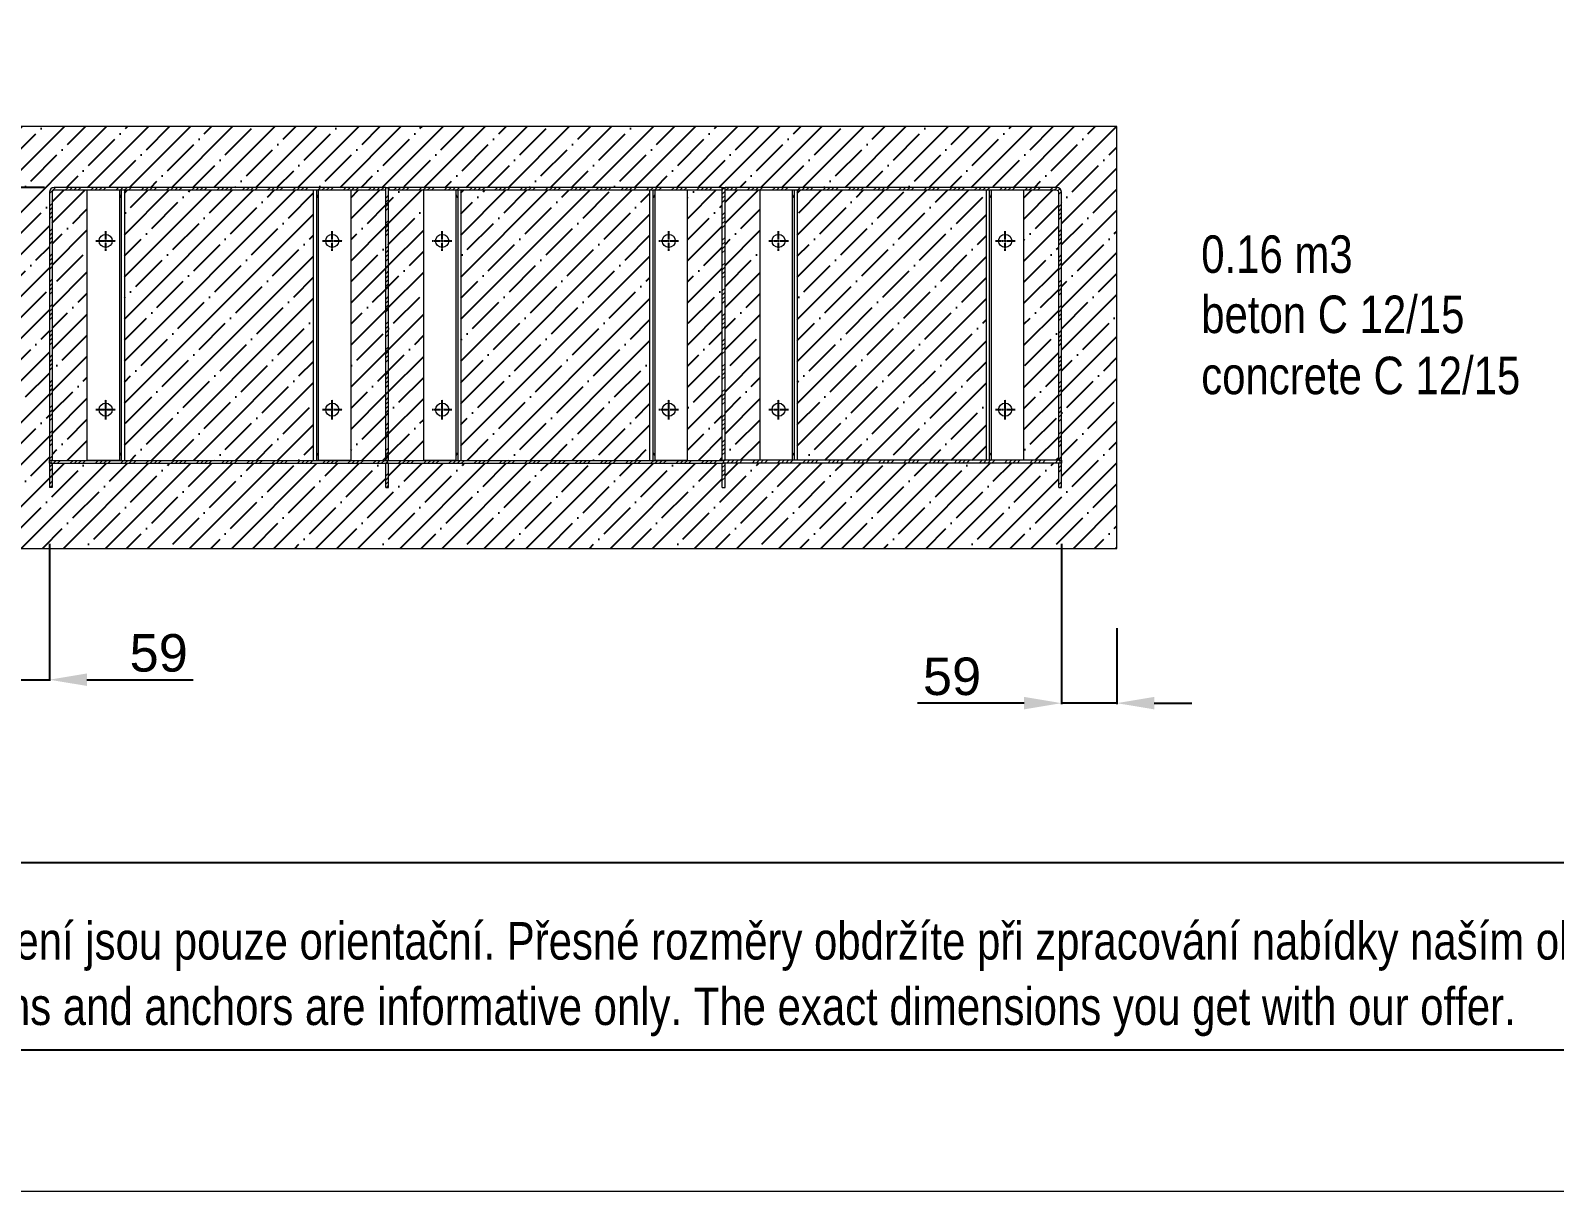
# Model space of a CAD drawing. Header units: millimetres. Extents: x -1511 to 5721, y -19897 to 4144.
# Drawn here: x 830 to 2457, y 0 to 1238 of the extents above; entities that cross this region are included whole.
import ezdxf

# ---------------------------------------------------------------- set-up
doc = ezdxf.new("R2010")
doc.units = ezdxf.units.MM
doc.linetypes.add('CENTER2', pattern=[1.125, 0.75, -0.125, 0.125, -0.125])
doc.linetypes.add('INCONTINUOUS', pattern=[200000.001, 200000, -0.001])
doc.layers.add('KOTY', color=3, linetype='INCONTINUOUS')
doc.layers.add('POSTAVY ATD', color=8, linetype='Continuous')
doc.layers.add('Nekreslit', color=6, linetype='Continuous', plot=False)
doc.styles.add('SEACAD_Arial', font='arial.ttf', dxfattribs={"width": 0.8})
doc.styles.get("Standard").update_dxf_attribs({"font": 'arial.ttf'})
doc.dimstyles.new('PROFI_CSN', dxfattribs={"dimscale": 0, "dimtxt": 3.5, "dimasz": 3, "dimexe": 1, "dimexo": 0, "dimgap": 1.5, "dimtad": 1, "dimlfac": -1, "dimdsep": 46, "dimtxsty": 'Standard', "dimcen": 0, "dimdle": 1, "dimclrd": 256, "dimclre": 256, "dimclrt": 256, "dimadec": 0, "dimazin": 0, "dimtfac": 0.6, "dimtmove": 0, "dimatfit": 1, "dimfxl": 1, "dimtolj": 1, "dimarcsym": 0})
pattern_1 = [(45, (3212.11, 1095.58), (-13.47038, 13.47038), []), (45, (3216.6, 1095.58), (-13.47038, 13.47038), []), (45, (3221.09, 1095.58), (-13.47038, 13.47038), []), (45, (3225.58, 1095.58), (-13.47038, 13.47038), [])]

# ---------------------------------------------------------------- blocks, each defined once
blk = doc.blocks.new('*D27')
at = {"layer": 'DEFPOINTS', "color": 0, "transparency": 16777216}
for p in [(759.7, 1136), (841.6, 1136), (905.6, 1071)]:
    blk.add_point(p, dxfattribs=at)
at = {"layer": 'KOTY', "color": 7, "lineweight": -2, "transparency": 16777216}
for p, q in [((759.7, 1176), (759.7, 1216)), ((781.6, 1136), (758.7, 1136)), ((759.7, 1071), (759.7, 1136)), ((845.6, 1071), (758.7, 1071)), ((759.7, 1031), (759.7, 991))]:
    blk.add_line(p, q, dxfattribs=at)
at = {"layer": 'KOTY', "color": 7, "transparency": 16777216}
for points in [[(753.1, 1176), (766.4, 1176), (759.7, 1136)], [(753.1, 1031), (766.4, 1031), (759.7, 1071)]]:
    blk.add_solid(points, dxfattribs=at)
at = {"layer": 'KOTY', "color": 7, "lineweight": 15, "transparency": 16777216, "insert": (731.3, 1103.5), "char_height": 40, "attachment_point": 5, "rotation": 90}
blk.add_mtext('\\A1;65', dxfattribs=at)
blk = doc.blocks.new('*D28')
at = {"layer": 'DEFPOINTS', "color": 0, "transparency": 16777216}
for p in [(850.6, 751), (791.6, 686), (850.6, 545.9)]:
    blk.add_point(p, dxfattribs=at)
at = {"layer": 'KOTY', "color": 7, "lineweight": -2, "transparency": 16777216}
for p, q in [((850.6, 691), (850.6, 544.9)), ((791.6, 626), (791.6, 544.9)), ((751.6, 545.9), (711.6, 545.9)), ((791.6, 545.9), (850.6, 545.9)), ((890.6, 545.9), (1004, 545.9))]:
    blk.add_line(p, q, dxfattribs=at)
at = {"layer": 'KOTY', "color": 7, "transparency": 16777216}
for points in [[(751.6, 552.6), (751.6, 539.3), (791.6, 545.9)], [(890.6, 552.6), (890.6, 539.3), (850.6, 545.9)]]:
    blk.add_solid(points, dxfattribs=at)
at = {"layer": 'KOTY', "color": 7, "lineweight": 15, "transparency": 16777216, "insert": (967.3, 574.3), "char_height": 40, "attachment_point": 5}
blk.add_mtext('\\A1;59', dxfattribs=at)
blk = doc.blocks.new('*D29')
at = {"layer": 'DEFPOINTS', "color": 0, "transparency": 16777216}
for p in [(850.6, 751), (709.8, 686), (791.6, 686)]:
    blk.add_point(p, dxfattribs=at)
at = {"layer": 'KOTY', "color": 7, "lineweight": -2, "transparency": 16777216}
for p, q in [((709.8, 791), (709.8, 831)), ((790.6, 751), (708.8, 751)), ((709.8, 751), (709.8, 686)), ((731.6, 686), (708.8, 686)), ((709.8, 646), (709.8, 532.2))]:
    blk.add_line(p, q, dxfattribs=at)
at = {"layer": 'KOTY', "color": 7, "transparency": 16777216}
for points in [[(703.1, 791), (716.4, 791), (709.8, 751)], [(703.1, 646), (716.4, 646), (709.8, 686)]]:
    blk.add_solid(points, dxfattribs=at)
at = {"layer": 'KOTY', "color": 7, "lineweight": 15, "transparency": 16777216, "insert": (681.4, 569.1), "char_height": 40, "attachment_point": 5, "rotation": 90}
blk.add_mtext('\\A1;65', dxfattribs=at)
blk = doc.blocks.new('*D32')
at = {"layer": 'DEFPOINTS', "color": 0, "transparency": 16777216}
for p in [(1930.6, 751), (1989.6, 661), (1989.6, 520.9)]:
    blk.add_point(p, dxfattribs=at)
at = {"layer": 'KOTY', "color": 7, "lineweight": -2, "transparency": 16777216}
for p, q in [((1930.6, 691), (1930.6, 519.9)), ((1989.6, 601), (1989.6, 519.9)), ((1890.6, 520.9), (1777.1, 520.9)), ((1989.6, 520.9), (1930.6, 520.9)), ((2029.6, 520.9), (2069.6, 520.9))]:
    blk.add_line(p, q, dxfattribs=at)
at = {"layer": 'KOTY', "color": 7, "transparency": 16777216}
for points in [[(1890.6, 527.6), (1890.6, 514.3), (1930.6, 520.9)], [(2029.6, 527.6), (2029.6, 514.3), (1989.6, 520.9)]]:
    blk.add_solid(points, dxfattribs=at)
at = {"layer": 'KOTY', "color": 7, "lineweight": 15, "transparency": 16777216, "insert": (1813.8, 549.3), "char_height": 40, "attachment_point": 5}
blk.add_mtext('\\A1;59', dxfattribs=at)
blk = doc.blocks.new('*U34')
at = {"color": 0, "linetype": 'CENTER2', "transparency": 16777216}
for p, q in [((-10.5, 0), (-1.4, 0)), ((0, 1.4), (0, 10.5)), ((1.4, 0), (10.5, 0)), ((0, -10.5), (0, -1.4))]:
    blk.add_line(p, q, dxfattribs=at)
at = {"color": 0, "linetype": 'Continuous', "transparency": 16777216}
for p, q in [((-0.7, 0), (0.7, 0)), ((0, -0.7), (0, 0.7))]:
    blk.add_line(p, q, dxfattribs=at)
blk = doc.blocks.new('*U35')
at = {"color": 0, "linetype": 'CENTER2', "transparency": 16777216}
for p, q in [((-10.5, 0), (-1.4, 0)), ((0, 1.4), (0, 10.5)), ((1.4, 0), (10.5, 0)), ((0, -10.5), (0, -1.4))]:
    blk.add_line(p, q, dxfattribs=at)
at = {"color": 0, "linetype": 'Continuous', "transparency": 16777216}
for p, q in [((-0.7, 0), (0.7, 0)), ((0, -0.7), (0, 0.7))]:
    blk.add_line(p, q, dxfattribs=at)
blk = doc.blocks.new('*U36')
at = {"color": 0, "linetype": 'CENTER2', "transparency": 16777216}
for p, q in [((-10.5, 0), (-1.4, 0)), ((0, 1.4), (0, 10.5)), ((1.4, 0), (10.5, 0)), ((0, -10.5), (0, -1.4))]:
    blk.add_line(p, q, dxfattribs=at)
at = {"color": 0, "linetype": 'Continuous', "transparency": 16777216}
for p, q in [((-0.7, 0), (0.7, 0)), ((0, -0.7), (0, 0.7))]:
    blk.add_line(p, q, dxfattribs=at)
blk = doc.blocks.new('*U37')
at = {"color": 0, "linetype": 'CENTER2', "transparency": 16777216}
for p, q in [((-10.5, 0), (-1.4, 0)), ((0, 1.4), (0, 10.5)), ((1.4, 0), (10.5, 0)), ((0, -10.5), (0, -1.4))]:
    blk.add_line(p, q, dxfattribs=at)
at = {"color": 0, "linetype": 'Continuous', "transparency": 16777216}
for p, q in [((-0.7, 0), (0.7, 0)), ((0, -0.7), (0, 0.7))]:
    blk.add_line(p, q, dxfattribs=at)
blk = doc.blocks.new('*U38')
at = {"color": 0, "linetype": 'CENTER2', "transparency": 16777216}
for p, q in [((-10.5, 0), (-1.4, 0)), ((0, 1.4), (0, 10.5)), ((1.4, 0), (10.5, 0)), ((0, -10.5), (0, -1.4))]:
    blk.add_line(p, q, dxfattribs=at)
at = {"color": 0, "linetype": 'Continuous', "transparency": 16777216}
for p, q in [((-0.7, 0), (0.7, 0)), ((0, -0.7), (0, 0.7))]:
    blk.add_line(p, q, dxfattribs=at)
blk = doc.blocks.new('*U39')
at = {"color": 0, "linetype": 'CENTER2', "transparency": 16777216}
for p, q in [((-10.5, 0), (-1.4, 0)), ((0, 1.4), (0, 10.5)), ((1.4, 0), (10.5, 0)), ((0, -10.5), (0, -1.4))]:
    blk.add_line(p, q, dxfattribs=at)
at = {"color": 0, "linetype": 'Continuous', "transparency": 16777216}
for p, q in [((-0.7, 0), (0.7, 0)), ((0, -0.7), (0, 0.7))]:
    blk.add_line(p, q, dxfattribs=at)
blk = doc.blocks.new('*U40')
at = {"color": 0, "linetype": 'CENTER2', "transparency": 16777216}
for p, q in [((0, 1.4), (0, 10.5)), ((-10.5, 0), (-1.4, 0)), ((0, -10.5), (0, -1.4)), ((1.4, 0), (10.5, 0))]:
    blk.add_line(p, q, dxfattribs=at)
at = {"color": 0, "linetype": 'Continuous', "transparency": 16777216}
for p, q in [((0, -0.7), (0, 0.7)), ((-0.7, 0), (0.7, 0))]:
    blk.add_line(p, q, dxfattribs=at)
blk = doc.blocks.new('*U41')
at = {"color": 0, "linetype": 'CENTER2', "transparency": 16777216}
for p, q in [((0, 1.4), (0, 10.5)), ((-10.5, 0), (-1.4, 0)), ((0, -10.5), (0, -1.4)), ((1.4, 0), (10.5, 0))]:
    blk.add_line(p, q, dxfattribs=at)
at = {"color": 0, "linetype": 'Continuous', "transparency": 16777216}
for p, q in [((0, -0.7), (0, 0.7)), ((-0.7, 0), (0.7, 0))]:
    blk.add_line(p, q, dxfattribs=at)
blk = doc.blocks.new('*U42')
at = {"color": 0, "linetype": 'CENTER2', "transparency": 16777216}
for p, q in [((0, 1.4), (0, 10.5)), ((-10.5, 0), (-1.4, 0)), ((0, -10.5), (0, -1.4)), ((1.4, 0), (10.5, 0))]:
    blk.add_line(p, q, dxfattribs=at)
at = {"color": 0, "linetype": 'Continuous', "transparency": 16777216}
for p, q in [((0, -0.7), (0, 0.7)), ((-0.7, 0), (0.7, 0))]:
    blk.add_line(p, q, dxfattribs=at)
blk = doc.blocks.new('*U43')
at = {"color": 0, "linetype": 'CENTER2', "transparency": 16777216}
for p, q in [((0, 1.4), (0, 10.5)), ((-10.5, 0), (-1.4, 0)), ((0, -10.5), (0, -1.4)), ((1.4, 0), (10.5, 0))]:
    blk.add_line(p, q, dxfattribs=at)
at = {"color": 0, "linetype": 'Continuous', "transparency": 16777216}
for p, q in [((0, -0.7), (0, 0.7)), ((-0.7, 0), (0.7, 0))]:
    blk.add_line(p, q, dxfattribs=at)
blk = doc.blocks.new('*U44')
at = {"color": 0, "linetype": 'CENTER2', "transparency": 16777216}
for p, q in [((-10.5, 0), (-1.4, 0)), ((0, 1.4), (0, 10.5)), ((1.4, 0), (10.5, 0)), ((0, -10.5), (0, -1.4))]:
    blk.add_line(p, q, dxfattribs=at)
at = {"color": 0, "linetype": 'Continuous', "transparency": 16777216}
for p, q in [((-0.7, 0), (0.7, 0)), ((0, -0.7), (0, 0.7))]:
    blk.add_line(p, q, dxfattribs=at)
blk = doc.blocks.new('*U45')
at = {"color": 0, "linetype": 'CENTER2', "transparency": 16777216}
for p, q in [((-10.5, 0), (-1.4, 0)), ((0, 1.4), (0, 10.5)), ((1.4, 0), (10.5, 0)), ((0, -10.5), (0, -1.4))]:
    blk.add_line(p, q, dxfattribs=at)
at = {"color": 0, "linetype": 'Continuous', "transparency": 16777216}
for p, q in [((-0.7, 0), (0.7, 0)), ((0, -0.7), (0, 0.7))]:
    blk.add_line(p, q, dxfattribs=at)

msp = doc.modelspace()

# ---------------------------------------------------------------- hatches: boundary and pattern name
at = {"transparency": 33554610}
h = msp.add_hatch(dxfattribs=at)
h.set_pattern_fill('ANSI35', color=9, scale=5)
h.paths.add_polyline_path([(791.6, 686), (1989.6, 686), (1989.6, 1136), (791.6, 1136)])
h.paths.add_polyline_path([(890.7, 1068), (855.6, 1068, 0.414261), (853.6, 1066), (853.6, 779.9), (890.7, 779.9)], flags=0)
h.paths.add_polyline_path([(850.6, 780.1), (852.2, 780.1), (852.2, 776.9), (853.6, 776.9), (1211, 776.9), (1211, 780.1), (1209.6, 780.1), (1209.6, 1068), (1209.5, 1068), (1209.5, 1071), (855.6, 1071, 0.413718), (850.6, 1066)], flags=16)
h.paths.add_polyline_path([(917.7, 1014, -1), (903.7, 1014, -1)], flags=0)
edge = h.paths.add_edge_path(flags=0)
edge.add_spline(control_points=[(925.7, 1063), (925.7, 1062.8), (925.8, 1062.5), (926.1, 1061.9), (926.7, 1061.4), (927.2, 1061.1), (927.6, 1061), (927.6, 1061)], knot_values=[0, 0, 0, 0, 0.171936, 0.342845, 0.617585, 0.989417, 1, 1, 1, 1], degree=3, periodic=0)
edge.add_spline(control_points=[(925.7, 1063), (925.8, 1062.6), (925.8, 1062), (926.2, 1061.3), (926.5, 1060.9), (926.8, 1060.7), (927.1, 1060.6), (927.3, 1060.6), (927.5, 1060.8), (927.6, 1061.1), (927.7, 1061.6), (927.7, 1062.3), (927.7, 1062.8), (927.7, 1063)], knot_values=[0, 0, 0, 0, 0.18445, 0.293735, 0.375395, 0.43731, 0.489202, 0.541227, 0.591161, 0.663472, 0.763328, 0.91797, 1, 1, 1, 1], degree=3, periodic=0)
edge.add_line((927.7, 1063), (927.7, 785.7))
edge.add_spline(control_points=[(927.7, 785.7), (927.7, 785.4), (927.7, 785.2), (927.7, 785)], knot_values=[0, 0, 0, 0, 0.113025, 0.113025, 0.113025, 0.113025], degree=3, periodic=0)
edge.add_line((927.7, 785), (927.7, 785.7))
edge.add_spline(control_points=[(927.7, 785.7), (927.7, 785.8), (927.7, 786.2), (927.7, 786.6), (927.6, 786.9), (927.6, 787)], knot_values=[0.113025, 0.113025, 0.113025, 0.113025, 0.184449, 0.293733, 0.349774, 0.349774, 0.349774, 0.349774], degree=3, periodic=0)
edge.add_spline(control_points=[(927.6, 787), (927.3, 786.8), (926.8, 786.6), (926.2, 786.1), (925.8, 785.6), (925.8, 785.2), (925.7, 785)], knot_values=[0.048575, 0.048575, 0.048575, 0.048575, 0.352118, 0.617898, 0.815493, 1, 1, 1, 1], degree=3, periodic=0)
edge.add_line((925.7, 785), (925.7, 1063))
h.paths.add_polyline_path([(917.7, 834, -1), (903.7, 834, -1)], flags=0)
edge = h.paths.add_edge_path(flags=0)
edge.add_spline(control_points=[(1135.5, 1062.3), (1135.5, 1062.5), (1135.5, 1062.7), (1135.5, 1063)], knot_values=[0, 0, 0, 0, 0.113074, 0.113074, 0.113074, 0.113074], degree=3, periodic=0)
edge.add_line((1135.5, 1063), (1135.5, 1062.3))
edge.add_spline(control_points=[(1135.5, 1062.3), (1135.5, 1062.1), (1135.5, 1061.8), (1135.6, 1061.3), (1135.7, 1060.9), (1135.9, 1060.7), (1136.1, 1060.6), (1136.3, 1060.6), (1136.6, 1060.8), (1136.9, 1061.1), (1137.3, 1061.6), (1137.5, 1062.3), (1137.5, 1062.8), (1137.5, 1063)], knot_values=[0.113074, 0.113074, 0.113074, 0.113074, 0.184449, 0.293732, 0.375391, 0.437312, 0.489197, 0.541227, 0.591164, 0.663476, 0.76333, 0.917969, 1, 1, 1, 1], degree=3, periodic=0)
edge.add_spline(control_points=[(1135.7, 1061), (1135.9, 1061.1), (1136.5, 1061.3), (1137.1, 1061.8), (1137.5, 1062.4), (1137.5, 1062.8), (1137.5, 1063)], knot_values=[0, 0, 0, 0, 0.315659, 0.59639, 0.805107, 1, 1, 1, 1], degree=3, periodic=0)
edge.add_line((1137.5, 1063), (1137.5, 785))
edge.add_spline(control_points=[(1137.5, 785), (1137.5, 785.1), (1137.5, 785.5), (1137.2, 786), (1136.6, 786.5), (1136, 786.9), (1135.7, 787), (1135.7, 787)], knot_values=[0, 0, 0, 0, 0.171934, 0.342844, 0.617588, 0.98942, 1, 1, 1, 1], degree=3, periodic=0)
edge.add_spline(control_points=[(1137.5, 785), (1137.5, 785.4), (1137.4, 786), (1137.1, 786.7), (1136.7, 787), (1136.4, 787.3), (1136.2, 787.3), (1135.9, 787.3), (1135.8, 787.2), (1135.6, 786.9), (1135.5, 786.3), (1135.5, 785.6), (1135.5, 785.1), (1135.5, 785)], knot_values=[0, 0, 0, 0, 0.184452, 0.293736, 0.375396, 0.437311, 0.489203, 0.541226, 0.591162, 0.663473, 0.76333, 0.91797, 1, 1, 1, 1], degree=3, periodic=0)
edge.add_line((1135.5, 785), (1135.5, 1062.3))
h.paths.add_polyline_path([(1159.5, 1014, -1), (1145.5, 1014, -1)], flags=0)
h.paths.add_polyline_path([(1159.5, 834, -1), (1145.5, 834, -1)], flags=0)
h.paths.add_polyline_path([(1212.6, 1071), (1212.7, 1071), (1568.5, 1071), (1568.6, 1071), (1571.6, 1071), (1571.7, 1071), (1925.6, 1071, -0.414709), (1930.6, 1066), (1930.6, 780.1), (1930.6, 776.9), (1930.6, 751), (1927.6, 751), (1927.6, 777), (1571.6, 777), (1571.6, 776.9), (1571.6, 751), (1568.6, 751), (1568.6, 776.9), (1212.6, 776.9), (1212.6, 751), (1209.6, 751), (1209.6, 776.9), (1211.2, 776.9), (1211.2, 779.9), (1212.6, 779.9), (1212.6, 780.1)], flags=16)
h.paths.add_polyline_path([(1568.6, 1071), (1568.5, 1071), (1568.5, 1068), (1568.6, 1068)], flags=0)
edge = h.paths.add_edge_path(flags=0)
edge.add_line((1531.5, 1068), (1531.5, 780))
edge.add_line((1531.5, 780), (1496.5, 780))
edge.add_line((1496.5, 780), (1496.5, 785))
edge.add_spline(control_points=[(1496.5, 785), (1496.5, 785.1), (1496.5, 785.5), (1496.2, 786), (1495.6, 786.5), (1495, 786.9), (1494.7, 787), (1494.7, 787)], knot_values=[0, 0, 0, 0, 0.171936, 0.342852, 0.617584, 0.98942, 1, 1, 1, 1], degree=3, periodic=0)
edge.add_spline(control_points=[(1496.5, 785), (1496.5, 785.4), (1496.4, 786), (1496.1, 786.7), (1495.7, 787), (1495.4, 787.3), (1495.2, 787.3), (1494.9, 787.3), (1494.8, 787.2), (1494.6, 786.9), (1494.5, 786.3), (1494.5, 785.6), (1494.5, 785.1), (1494.5, 785)], knot_values=[0, 0, 0, 0, 0.184452, 0.293736, 0.375396, 0.437308, 0.489203, 0.541226, 0.591162, 0.663473, 0.763329, 0.91797, 1, 1, 1, 1], degree=3, periodic=0)
edge.add_line((1494.5, 785), (1494.5, 1062.3))
edge.add_spline(control_points=[(1494.5, 1062.3), (1494.5, 1062.5), (1494.5, 1062.7), (1494.5, 1063)], knot_values=[0, 0, 0, 0, 0.113044, 0.113044, 0.113044, 0.113044], degree=3, periodic=0)
edge.add_line((1494.5, 1063), (1494.5, 1068))
edge.add_line((1494.5, 1068), (1286.7, 1068))
edge.add_line((1286.7, 1068), (1286.7, 785.7))
edge.add_spline(control_points=[(1286.7, 785.7), (1286.7, 785.4), (1286.7, 785.2), (1286.7, 785)], knot_values=[0, 0, 0, 0, 0.113017, 0.113017, 0.113017, 0.113017], degree=3, periodic=0)
edge.add_line((1286.7, 785), (1286.7, 785.7))
edge.add_spline(control_points=[(1286.7, 785.7), (1286.7, 785.8), (1286.7, 786.2), (1286.7, 786.6), (1286.6, 786.9), (1286.6, 787)], knot_values=[0.113017, 0.113017, 0.113017, 0.113017, 0.18445, 0.293733, 0.349774, 0.349774, 0.349774, 0.349774], degree=3, periodic=0)
edge.add_spline(control_points=[(1286.6, 787), (1286.3, 786.8), (1285.8, 786.6), (1285.2, 786.1), (1284.8, 785.6), (1284.8, 785.2), (1284.7, 785)], knot_values=[0.048577, 0.048577, 0.048577, 0.048577, 0.352122, 0.617901, 0.815493, 1, 1, 1, 1], degree=3, periodic=0)
edge.add_line((1284.7, 785), (1284.7, 780))
edge.add_line((1284.7, 780), (1249.7, 780))
edge.add_line((1249.7, 780), (1249.7, 1068))
edge.add_line((1249.7, 1068), (1531.5, 1068))
h.paths.add_polyline_path([(1276.7, 1014, -1), (1262.7, 1014, -1)], flags=0)
edge = h.paths.add_edge_path(flags=0)
edge.add_spline(control_points=[(1284.7, 1063), (1284.7, 1062.8), (1284.8, 1062.5), (1285.1, 1061.9), (1285.7, 1061.4), (1286.2, 1061.1), (1286.6, 1061), (1286.6, 1061)], knot_values=[0, 0, 0, 0, 0.171936, 0.342846, 0.617586, 0.989419, 1, 1, 1, 1], degree=3, periodic=0)
edge.add_spline(control_points=[(1286.7, 1063), (1286.7, 1062.8), (1286.7, 1062.3), (1286.7, 1061.6), (1286.6, 1061.1), (1286.5, 1060.8), (1286.3, 1060.6), (1286.1, 1060.6), (1285.8, 1060.7), (1285.5, 1060.9), (1285.2, 1061.3), (1284.8, 1062), (1284.8, 1062.6), (1284.7, 1063)], knot_values=[0, 0, 0, 0, 0.08203, 0.236672, 0.336528, 0.408837, 0.458772, 0.510799, 0.562691, 0.624606, 0.706266, 0.81555, 1, 1, 1, 1], degree=3, periodic=0)
edge.add_line((1284.7, 1060.8), (1284.7, 1063))
h.paths.add_polyline_path([(1276.7, 834, -1), (1262.7, 834, -1)], flags=0)
h.paths.add_polyline_path([(1518.5, 1014, -1), (1504.5, 1014, -1)], flags=0)
h.paths.add_polyline_path([(1518.5, 834, -1), (1504.5, 834, -1)], flags=0)
h.paths.add_polyline_path([(1571.6, 1068), (1571.7, 1068), (1925.6, 1068, -0.414214), (1927.6, 1066), (1927.6, 780.1), (1929, 780.1), (1929, 780), (1570.2, 780), (1570.2, 776.9), (1570, 776.9), (1570, 780.1), (1571.6, 780.1)], flags=0)
h.paths.add_polyline_path([(1635.7, 1014, -1), (1621.7, 1014, -1)], flags=0)
h.paths.add_polyline_path([(1635.7, 834, -1), (1621.7, 834, -1)], flags=0)
edge = h.paths.add_edge_path(flags=0)
edge.add_spline(control_points=[(1643.7, 1063), (1643.7, 1062.8), (1643.8, 1062.5), (1644.1, 1061.9), (1644.7, 1061.4), (1645.2, 1061.1), (1645.6, 1061), (1645.6, 1061)], knot_values=[0, 0, 0, 0, 0.171936, 0.342841, 0.617587, 0.989419, 1, 1, 1, 1], degree=3, periodic=0)
edge.add_spline(control_points=[(1643.7, 1063), (1643.8, 1062.6), (1643.8, 1062), (1644.2, 1061.3), (1644.5, 1060.9), (1644.8, 1060.7), (1645.1, 1060.6), (1645.3, 1060.6), (1645.5, 1060.8), (1645.6, 1061.1), (1645.7, 1061.6), (1645.7, 1062.3), (1645.7, 1062.8), (1645.7, 1063)], knot_values=[0, 0, 0, 0, 0.184451, 0.293735, 0.375396, 0.437308, 0.489203, 0.541227, 0.591162, 0.663471, 0.763328, 0.91797, 1, 1, 1, 1], degree=3, periodic=0)
edge.add_line((1645.7, 1063), (1645.7, 785.7))
edge.add_spline(control_points=[(1645.7, 785.7), (1645.7, 785.4), (1645.7, 785.2), (1645.7, 785)], knot_values=[0, 0, 0, 0, 0.113144, 0.113144, 0.113144, 0.113144], degree=3, periodic=0)
edge.add_line((1645.7, 785), (1645.7, 785.7))
edge.add_spline(control_points=[(1645.7, 785.7), (1645.7, 785.8), (1645.7, 786.2), (1645.7, 786.6), (1645.6, 786.9), (1645.6, 787)], knot_values=[0.113144, 0.113144, 0.113144, 0.113144, 0.18445, 0.293734, 0.349776, 0.349776, 0.349776, 0.349776], degree=3, periodic=0)
edge.add_spline(control_points=[(1645.6, 787), (1645.3, 786.8), (1644.8, 786.6), (1644.2, 786.1), (1643.8, 785.6), (1643.8, 785.2), (1643.7, 785)], knot_values=[0.048561, 0.048561, 0.048561, 0.048561, 0.352117, 0.617892, 0.815491, 1, 1, 1, 1], degree=3, periodic=0)
edge.add_line((1643.7, 785), (1643.7, 1063))
edge = h.paths.add_edge_path(flags=0)
edge.add_spline(control_points=[(1853.5, 1062.3), (1853.5, 1062.5), (1853.5, 1062.7), (1853.5, 1063)], knot_values=[0, 0, 0, 0, 0.113625, 0.113625, 0.113625, 0.113625], degree=3, periodic=0)
edge.add_line((1853.5, 1063), (1853.5, 1062.3))
edge.add_spline(control_points=[(1853.5, 1062.3), (1853.5, 1062.1), (1853.5, 1061.8), (1853.6, 1061.3), (1853.7, 1060.9), (1853.9, 1060.7), (1854.1, 1060.6), (1854.3, 1060.6), (1854.6, 1060.8), (1854.9, 1061.1), (1855.3, 1061.6), (1855.5, 1062.3), (1855.5, 1062.8), (1855.5, 1063)], knot_values=[0.113625, 0.113625, 0.113625, 0.113625, 0.184448, 0.293731, 0.375393, 0.437311, 0.489193, 0.541223, 0.59116, 0.663472, 0.763333, 0.91797, 1, 1, 1, 1], degree=3, periodic=0)
edge.add_spline(control_points=[(1853.7, 1061), (1853.9, 1061.1), (1854.5, 1061.3), (1855.1, 1061.8), (1855.5, 1062.4), (1855.5, 1062.8), (1855.5, 1063)], knot_values=[0, 0, 0, 0, 0.315671, 0.59639, 0.805115, 1, 1, 1, 1], degree=3, periodic=0)
edge.add_line((1855.5, 1063), (1855.5, 785))
edge.add_spline(control_points=[(1855.5, 785), (1855.5, 785.1), (1855.5, 785.5), (1855.2, 786), (1854.6, 786.5), (1854, 786.9), (1853.7, 787), (1853.7, 787)], knot_values=[0, 0, 0, 0, 0.171931, 0.342855, 0.61757, 0.989403, 1, 1, 1, 1], degree=3, periodic=0)
edge.add_spline(control_points=[(1855.5, 785), (1855.5, 785.4), (1855.4, 786), (1855.1, 786.7), (1854.7, 787), (1854.4, 787.3), (1854.2, 787.3), (1853.9, 787.3), (1853.8, 787.2), (1853.6, 786.9), (1853.5, 786.3), (1853.5, 785.6), (1853.5, 785.1), (1853.5, 785)], knot_values=[0, 0, 0, 0, 0.184453, 0.293733, 0.375399, 0.437304, 0.489207, 0.541224, 0.59116, 0.66347, 0.763329, 0.91797, 1, 1, 1, 1], degree=3, periodic=0)
edge.add_line((1853.5, 785), (1853.5, 1062.3))
h.paths.add_polyline_path([(1877.5, 1014, -1), (1863.5, 1014, -1)], flags=0)
h.paths.add_polyline_path([(1877.5, 834, -1), (1863.5, 834, -1)], flags=0)
at = {"linetype": 'Continuous', "lineweight": 0}
h = msp.add_hatch(dxfattribs=at)
h.set_pattern_fill('DIN 201 OCEL A OCELOVÁ LITINA', style=0, pattern_type=2)
h.set_pattern_definition(pattern_1)
edge = h.paths.add_edge_path(flags=0)
edge.add_line((850.6, 1066), (850.6, 780.1))
edge.add_line((850.6, 780.1), (853.6, 780.1))
edge.add_line((853.6, 780.1), (853.6, 1066))
edge.add_arc((855.6, 1066), 2, 90, 180, ccw=False)
edge.add_line((855.6, 1068), (1209.5, 1068))
edge.add_line((1209.5, 1068), (1209.5, 1071))
edge.add_line((1209.5, 1071), (855.6, 1071))
edge.add_arc((855.6, 1066), 5, 90, 180)
at = {"transparency": 33554610}
h = msp.add_hatch(dxfattribs=at)
h.set_pattern_fill('ANSI35', color=9, scale=5)
h.paths.add_polyline_path([(930.7, 779.9), (1132.5, 779.9), (1132.5, 1068), (930.7, 1068)])
h.paths.add_polyline_path([(1289.7, 779.9), (1491.5, 779.9), (1491.5, 1068), (1289.7, 1068)])
h.paths.add_polyline_path([(1648.7, 780), (1850.5, 780), (1850.5, 1068), (1648.7, 1068)])
h.paths.add_polyline_path([(1608.7, 1068), (1571.6, 1068), (1571.6, 780), (1608.7, 780)])
h.paths.add_polyline_path([(1568.6, 1068), (1568.5, 1068), (1531.5, 1068), (1531.5, 779.9), (1568.6, 779.9)])
h.paths.add_polyline_path([(1890.5, 780), (1927.6, 780), (1927.6, 780.1), (1927.6, 1066, 0.414214), (1925.6, 1068), (1890.5, 1068)])
h.paths.add_polyline_path([(1212.6, 779.9), (1249.7, 779.9), (1249.7, 1068), (1212.6, 1068)])
h.paths.add_polyline_path([(1209.6, 1068), (1172.5, 1068), (1172.5, 779.9), (1209.6, 779.9), (1209.6, 780.1)])
h.paths.add_polyline_path([(853.6, 779.9), (890.7, 779.9), (890.7, 1068), (855.6, 1068, 0.414261), (853.6, 1066)])
at = {"linetype": 'Continuous', "lineweight": 0}
h = msp.add_hatch(dxfattribs=at)
h.set_pattern_fill('DIN 201 OCEL A OCELOVÁ LITINA', style=0, pattern_type=2)
h.set_pattern_definition(pattern_1)
h.paths.add_polyline_path([(1209.6, 1071), (1209.6, 780.1), (1212.6, 780.1), (1212.6, 1071)], flags=0)
h = msp.add_hatch(dxfattribs=at)
h.set_pattern_fill('DIN 201 OCEL A OCELOVÁ LITINA', style=0, pattern_type=2)
h.set_pattern_definition(pattern_1)
h.paths.add_polyline_path([(1568.5, 1068), (1568.5, 1071), (1212.7, 1071), (1212.7, 1068)], flags=0)
h = msp.add_hatch(dxfattribs=at)
h.set_pattern_fill('DIN 201 OCEL A OCELOVÁ LITINA', style=0, pattern_type=2)
h.set_pattern_definition(pattern_1)
h.paths.add_polyline_path([(1568.6, 1071), (1568.6, 780.1), (1571.6, 780.1), (1571.6, 1071)], flags=0)
h = msp.add_hatch(dxfattribs=at)
h.set_pattern_fill('DIN 201 OCEL A OCELOVÁ LITINA', style=0, pattern_type=2)
h.set_pattern_definition(pattern_1)
edge = h.paths.add_edge_path(flags=0)
edge.add_line((1927.6, 780.1), (1930.6, 780.1))
edge.add_line((1930.6, 780.1), (1930.6, 1066))
edge.add_arc((1925.6, 1066), 5, 0, 90)
edge.add_line((1925.6, 1071), (1571.7, 1071))
edge.add_line((1571.7, 1071), (1571.7, 1068))
edge.add_line((1571.7, 1068), (1925.6, 1068))
edge.add_arc((1925.6, 1066), 2, 0, 90, ccw=False)
edge.add_line((1927.6, 1066), (1927.6, 780.1))
h = msp.add_hatch(dxfattribs=at)
h.set_pattern_fill('DIN 201 OCEL A OCELOVÁ LITINA', style=0, pattern_type=2)
h.set_pattern_definition(pattern_1)
h.paths.add_polyline_path([(853.6, 776.9), (850.6, 776.9), (850.6, 751), (853.6, 751)], flags=0)
h = msp.add_hatch(dxfattribs=at)
h.set_pattern_fill('DIN 201 OCEL A OCELOVÁ LITINA', style=0, pattern_type=2)
h.set_pattern_definition(pattern_1)
h.paths.add_polyline_path([(852.2, 779.9), (852.2, 776.9), (1211, 776.9), (1211, 779.9)], flags=0)
h = msp.add_hatch(dxfattribs=at)
h.set_pattern_fill('DIN 201 OCEL A OCELOVÁ LITINA', style=0, pattern_type=2)
h.set_pattern_definition(pattern_1)
h.paths.add_polyline_path([(1209.6, 776.9), (1209.6, 751), (1212.6, 751), (1212.6, 776.9)], flags=0)
h = msp.add_hatch(dxfattribs=at)
h.set_pattern_fill('DIN 201 OCEL A OCELOVÁ LITINA', style=0, pattern_type=2)
h.set_pattern_definition(pattern_1)
h.paths.add_polyline_path([(1211.2, 779.9), (1211.2, 776.9), (1570, 776.9), (1570, 779.9)], flags=0)
h = msp.add_hatch(dxfattribs=at)
h.set_pattern_fill('DIN 201 OCEL A OCELOVÁ LITINA', style=0, pattern_type=2)
h.set_pattern_definition(pattern_1)
h.paths.add_polyline_path([(1568.6, 776.9), (1568.6, 751), (1571.6, 751), (1571.6, 776.9)], flags=0)
h = msp.add_hatch(dxfattribs=at)
h.set_pattern_fill('DIN 201 OCEL A OCELOVÁ LITINA', style=0, pattern_type=2)
h.set_pattern_definition(pattern_1)
h.paths.add_polyline_path([(1929, 777), (1929, 780), (1570.2, 780), (1570.2, 777)], flags=0)
h = msp.add_hatch(dxfattribs=at)
h.set_pattern_fill('DIN 201 OCEL A OCELOVÁ LITINA', style=0, pattern_type=2)
h.set_pattern_definition(pattern_1)
h.paths.add_polyline_path([(1927.6, 751), (1930.6, 751), (1930.6, 776.9), (1927.6, 776.9)], flags=0)

# ---------------------------------------------------------------- linework, layer by layer
at = {"color": 7, "linetype": 'Continuous', "lineweight": 15}
for p, q in [((850.6, 1066), (850.6, 780.1)), ((853.6, 1066), (853.6, 780.1)), ((1209.5, 1071), (855.6, 1071)), ((1209.5, 1068), (855.6, 1068)), ((890.7, 1068), (890.7, 780)), ((925.7, 1063), (925.7, 1068)), ((925.7, 785), (925.7, 1063)), ((927.7, 779.9), (927.7, 1068)), ((930.7, 1068), (930.7, 779.9)), ((1132.5, 779.9), (1132.5, 1068)), ((1135.5, 1068), (1135.5, 779.9)), ((1137.5, 1068), (1137.5, 1063)), ((1137.5, 1063), (1137.5, 785)), ((1172.5, 780), (1172.5, 1068)), ((1209.5, 1068), (1209.5, 1071)), ((1209.6, 1071), (1209.5, 1071)), ((1209.5, 1068), (1209.6, 1068)), ((1209.6, 1071), (1212.6, 1071)), ((1209.6, 780.1), (1209.6, 1071)), ((1212.6, 780.1), (1212.6, 1071)), ((1212.7, 1071), (1212.6, 1071)), ((1212.6, 1068), (1212.7, 1068)), ((1212.7, 1071), (1212.7, 1068)), ((1568.5, 1071), (1212.7, 1071)), ((1568.5, 1068), (1212.7, 1068)), ((1249.7, 1068), (1249.7, 780)), ((1284.7, 1063), (1284.7, 1068)), ((1284.7, 785), (1284.7, 1063)), ((1286.7, 779.9), (1286.7, 1068)), ((1289.7, 1068), (1289.7, 779.9)), ((1491.5, 779.9), (1491.5, 1068)), ((1494.5, 1068), (1494.5, 779.9)), ((1496.5, 1068), (1496.5, 1063)), ((1496.5, 1063), (1496.5, 785)), ((1531.5, 780), (1531.5, 1068)), ((1568.5, 1071), (1568.5, 1068)), ((1568.5, 1071), (1568.6, 1071)), ((1568.5, 1068), (1568.6, 1068)), ((1568.6, 1071), (1571.6, 1071)), ((1568.6, 780.1), (1568.6, 1071)), ((1571.6, 780.1), (1571.6, 1071)), ((1571.6, 1071), (1571.7, 1071)), ((1571.6, 1068), (1571.7, 1068)), ((1571.7, 1068), (1571.7, 1071)), ((1925.6, 1071), (1571.7, 1071)), ((1925.6, 1068), (1571.7, 1068)), ((1608.7, 1068), (1608.7, 780)), ((1643.7, 1063), (1643.7, 1068)), ((1643.7, 785), (1643.7, 1063)), ((1645.7, 780), (1645.7, 1068)), ((1648.7, 1068), (1648.7, 780)), ((1850.5, 780), (1850.5, 1068)), ((1853.5, 1068), (1853.5, 780)), ((1855.5, 1068), (1855.5, 1063)), ((1855.5, 1063), (1855.5, 785)), ((1890.5, 780), (1890.5, 1068)), ((1927.6, 780.1), (1927.6, 1066)), ((1930.6, 780.1), (1930.6, 1066)), ((925.7, 780), (925.7, 785)), ((1137.5, 785), (1137.5, 780)), ((1284.7, 780), (1284.7, 785)), ((1496.5, 785), (1496.5, 780)), ((1643.7, 780), (1643.7, 785)), ((1855.5, 785), (1855.5, 780)), ((850.6, 780.1), (853.6, 780.1)), ((850.6, 776.9), (850.6, 780.1)), ((853.6, 776.9), (850.6, 776.9)), ((850.6, 776.9), (850.6, 751)), ((852.2, 779.9), (1211, 779.9)), ((852.2, 779.9), (852.2, 776.9)), ((852.2, 776.9), (1211, 776.9)), ((853.6, 779.9), (853.6, 780.1)), ((853.6, 776.9), (853.6, 751)), ((890.7, 780), (925.7, 780)), ((1137.5, 780), (1172.5, 780)), ((1209.6, 780.1), (1212.6, 780.1)), ((1209.6, 780.1), (1209.6, 779.9)), ((1212.6, 776.9), (1209.6, 776.9)), ((1209.6, 751), (1209.6, 776.9)), ((1211, 779.9), (1211, 776.9)), ((1211.2, 779.9), (1211.2, 776.9)), ((1211.2, 779.9), (1570, 779.9)), ((1211.2, 776.9), (1570, 776.9)), ((1212.6, 780.1), (1212.6, 779.9)), ((1212.6, 751), (1212.6, 776.9)), ((1249.7, 780), (1284.7, 780)), ((1496.5, 780), (1531.5, 780)), ((1568.6, 780.1), (1571.6, 780.1)), ((1568.6, 780.1), (1568.6, 779.9)), ((1571.6, 776.9), (1568.6, 776.9)), ((1568.6, 751), (1568.6, 776.9)), ((1570, 779.9), (1570, 776.9)), ((1570.2, 777), (1570.2, 780)), ((1929, 780), (1570.2, 780)), ((1929, 777), (1570.2, 777)), ((1571.6, 780.1), (1571.6, 780)), ((1571.6, 777), (1571.6, 776.9)), ((1571.6, 751), (1571.6, 776.9)), ((1927.6, 780.1), (1930.6, 780.1)), ((1927.6, 780.1), (1927.6, 780)), ((1927.6, 777), (1927.6, 776.9)), ((1930.6, 776.9), (1927.6, 776.9)), ((1927.6, 751), (1927.6, 776.9)), ((1929, 777), (1929, 780)), ((1930.6, 780.1), (1930.6, 776.9)), ((1930.6, 751), (1930.6, 776.9)), ((853.6, 751), (850.6, 751)), ((1209.6, 751), (1212.6, 751)), ((1568.6, 751), (1571.6, 751)), ((1927.6, 751), (1930.6, 751))]:
    msp.add_line(p, q, dxfattribs=at)
for centre in [(910.7, 1014), (1152.5, 1014), (1269.7, 1014), (1511.5, 1014), (1628.7, 1014), (1870.5, 1014), (910.7, 834), (1152.5, 834), (1269.7, 834), (1511.5, 834), (1628.7, 834), (1870.5, 834)]:
    msp.add_circle(centre, 7, dxfattribs=at)
for centre, radius, start, end in [((855.6, 1066), 5, 90, 180), ((855.6, 1066), 2, 90, 180), ((1925.6, 1066), 5, 0, 90), ((1925.6, 1066), 2, 0, 90)]:
    msp.add_arc(centre, radius, start, end, dxfattribs=at)
for points, knots in [([(925.7, 1063), (925.7, 1062.8), (925.8, 1062.5), (926.1, 1061.9), (926.7, 1061.4), (927.2, 1061.1), (927.6, 1061), (927.6, 1061)], [0, 0, 0, 0, 0.1719356, 0.3428449, 0.6175854, 0.9894172, 1, 1, 1, 1]), ([(925.7, 1063), (925.8, 1062.6), (925.8, 1062), (926.2, 1061.3), (926.5, 1060.9), (926.8, 1060.7), (927.1, 1060.6), (927.3, 1060.6), (927.5, 1060.8), (927.6, 1061.1), (927.7, 1061.6), (927.7, 1062.3), (927.7, 1062.8), (927.7, 1063)], [0, 0, 0, 0, 0.18445, 0.293735, 0.375395, 0.43731, 0.489202, 0.541227, 0.591161, 0.663472, 0.763328, 0.91797, 1, 1, 1, 1]), ([(1135.5, 1063), (1135.5, 1062.6), (1135.5, 1062), (1135.6, 1061.3), (1135.7, 1060.9), (1135.9, 1060.7), (1136.1, 1060.6), (1136.3, 1060.6), (1136.6, 1060.8), (1136.9, 1061.1), (1137.3, 1061.6), (1137.5, 1062.3), (1137.5, 1062.8), (1137.5, 1063)], [0, 0, 0, 0, 0.1844485, 0.2937322, 0.3753914, 0.437312, 0.489197, 0.5412266, 0.5911641, 0.6634762, 0.7633296, 0.9179692, 1, 1, 1, 1]), ([(1135.7, 1061), (1135.9, 1061.1), (1136.5, 1061.3), (1137.1, 1061.8), (1137.5, 1062.4), (1137.5, 1062.8), (1137.5, 1063)], [0, 0, 0, 0, 0.315659, 0.59639, 0.805107, 1, 1, 1, 1]), ([(1284.7, 1063), (1284.7, 1062.8), (1284.8, 1062.5), (1285.1, 1061.9), (1285.7, 1061.4), (1286.2, 1061.1), (1286.6, 1061), (1286.6, 1061)], [0, 0, 0, 0, 0.171936, 0.342846, 0.617586, 0.989419, 1, 1, 1, 1]), ([(1284.7, 1063), (1284.8, 1062.6), (1284.8, 1062), (1285.2, 1061.3), (1285.5, 1060.9), (1285.8, 1060.7), (1286.1, 1060.6), (1286.3, 1060.6), (1286.5, 1060.8), (1286.6, 1061.1), (1286.7, 1061.6), (1286.7, 1062.3), (1286.7, 1062.8), (1286.7, 1063)], [0, 0, 0, 0, 0.1844498, 0.2937338, 0.3753943, 0.4373093, 0.4892011, 0.5412276, 0.5911627, 0.6634719, 0.7633282, 0.9179697, 1, 1, 1, 1]), ([(1494.5, 1063), (1494.5, 1062.6), (1494.5, 1062), (1494.6, 1061.3), (1494.7, 1060.9), (1494.9, 1060.7), (1495.1, 1060.6), (1495.3, 1060.6), (1495.6, 1060.8), (1495.9, 1061.1), (1496.3, 1061.6), (1496.5, 1062.3), (1496.5, 1062.8), (1496.5, 1063)], [0, 0, 0, 0, 0.184448, 0.293732, 0.375392, 0.437314, 0.489197, 0.541226, 0.591163, 0.663475, 0.763331, 0.917969, 1, 1, 1, 1]), ([(1494.7, 1061), (1494.9, 1061.1), (1495.5, 1061.3), (1496.1, 1061.8), (1496.5, 1062.4), (1496.5, 1062.8), (1496.5, 1063)], [0, 0, 0, 0, 0.315673, 0.596394, 0.805109, 1, 1, 1, 1]), ([(1643.7, 1063), (1643.7, 1062.8), (1643.8, 1062.5), (1644.1, 1061.9), (1644.7, 1061.4), (1645.2, 1061.1), (1645.6, 1061), (1645.6, 1061)], [0, 0, 0, 0, 0.171936, 0.342841, 0.617587, 0.989419, 1, 1, 1, 1]), ([(1643.7, 1063), (1643.8, 1062.6), (1643.8, 1062), (1644.2, 1061.3), (1644.5, 1060.9), (1644.8, 1060.7), (1645.1, 1060.6), (1645.3, 1060.6), (1645.5, 1060.8), (1645.6, 1061.1), (1645.7, 1061.6), (1645.7, 1062.3), (1645.7, 1062.8), (1645.7, 1063)], [0, 0, 0, 0, 0.184451, 0.293735, 0.375396, 0.437308, 0.489203, 0.541227, 0.591162, 0.663471, 0.763328, 0.91797, 1, 1, 1, 1]), ([(1853.5, 1063), (1853.5, 1062.6), (1853.5, 1062), (1853.6, 1061.3), (1853.7, 1060.9), (1853.9, 1060.7), (1854.1, 1060.6), (1854.3, 1060.6), (1854.6, 1060.8), (1854.9, 1061.1), (1855.3, 1061.6), (1855.5, 1062.3), (1855.5, 1062.8), (1855.5, 1063)], [0, 0, 0, 0, 0.184448, 0.293731, 0.375393, 0.437311, 0.489193, 0.541223, 0.59116, 0.663472, 0.763333, 0.91797, 1, 1, 1, 1]), ([(1853.7, 1061), (1853.9, 1061.1), (1854.5, 1061.3), (1855.1, 1061.8), (1855.5, 1062.4), (1855.5, 1062.8), (1855.5, 1063)], [0, 0, 0, 0, 0.315671, 0.5963897, 0.8051149, 1, 1, 1, 1]), ([(927.7, 785), (927.7, 785.4), (927.7, 786), (927.7, 786.7), (927.6, 787), (927.4, 787.3), (927.2, 787.3), (927, 787.3), (926.7, 787.2), (926.3, 786.9), (926, 786.3), (925.8, 785.6), (925.7, 785.1), (925.7, 785)], [0, 0, 0, 0, 0.184449, 0.293733, 0.375392, 0.437313, 0.489198, 0.541228, 0.591163, 0.663476, 0.763332, 0.91797, 1, 1, 1, 1]), ([(927.7, 787), (927.4, 786.9), (926.8, 786.7), (926.2, 786.1), (925.8, 785.6), (925.8, 785.2), (925.7, 785)], [0, 0, 0, 0, 0.352118, 0.617898, 0.815493, 1, 1, 1, 1]), ([(1137.5, 785), (1137.5, 785.4), (1137.4, 786), (1137.1, 786.7), (1136.7, 787), (1136.4, 787.3), (1136.2, 787.3), (1135.9, 787.3), (1135.8, 787.2), (1135.6, 786.9), (1135.5, 786.3), (1135.5, 785.6), (1135.5, 785.1), (1135.5, 785)], [0, 0, 0, 0, 0.184452, 0.293736, 0.375396, 0.437311, 0.489203, 0.541226, 0.591162, 0.663473, 0.76333, 0.91797, 1, 1, 1, 1]), ([(1137.5, 785), (1137.5, 785.1), (1137.5, 785.5), (1137.2, 786), (1136.6, 786.5), (1136, 786.9), (1135.7, 787), (1135.7, 787)], [0, 0, 0, 0, 0.171934, 0.342844, 0.617588, 0.98942, 1, 1, 1, 1]), ([(1286.7, 785), (1286.7, 785.4), (1286.7, 786), (1286.7, 786.7), (1286.6, 787), (1286.4, 787.3), (1286.2, 787.3), (1286, 787.3), (1285.7, 787.2), (1285.3, 786.9), (1285, 786.3), (1284.8, 785.6), (1284.7, 785.1), (1284.7, 785)], [0, 0, 0, 0, 0.18445, 0.293733, 0.375393, 0.437314, 0.489198, 0.541228, 0.591162, 0.663475, 0.763332, 0.91797, 1, 1, 1, 1]), ([(1286.7, 787), (1286.4, 786.9), (1285.8, 786.7), (1285.2, 786.1), (1284.8, 785.6), (1284.8, 785.2), (1284.7, 785)], [0, 0, 0, 0, 0.352122, 0.617901, 0.815493, 1, 1, 1, 1]), ([(1496.5, 785), (1496.5, 785.4), (1496.4, 786), (1496.1, 786.7), (1495.7, 787), (1495.4, 787.3), (1495.2, 787.3), (1494.9, 787.3), (1494.8, 787.2), (1494.6, 786.9), (1494.5, 786.3), (1494.5, 785.6), (1494.5, 785.1), (1494.5, 785)], [0, 0, 0, 0, 0.184452, 0.2937364, 0.375396, 0.4373082, 0.4892032, 0.5412264, 0.5911624, 0.6634726, 0.7633294, 0.91797, 1, 1, 1, 1]), ([(1496.5, 785), (1496.5, 785.1), (1496.5, 785.5), (1496.2, 786), (1495.6, 786.5), (1495, 786.9), (1494.7, 787), (1494.7, 787)], [0, 0, 0, 0, 0.171936, 0.342852, 0.617584, 0.98942, 1, 1, 1, 1]), ([(1645.7, 785), (1645.7, 785.4), (1645.7, 786), (1645.7, 786.7), (1645.6, 787), (1645.4, 787.3), (1645.2, 787.3), (1645, 787.3), (1644.7, 787.2), (1644.3, 786.9), (1644, 786.3), (1643.8, 785.6), (1643.7, 785.1), (1643.7, 785)], [0, 0, 0, 0, 0.18445, 0.293734, 0.375391, 0.437314, 0.489196, 0.541225, 0.591163, 0.663476, 0.763333, 0.91797, 1, 1, 1, 1]), ([(1645.7, 787), (1645.4, 786.9), (1644.8, 786.7), (1644.2, 786.1), (1643.8, 785.6), (1643.8, 785.2), (1643.7, 785)], [0, 0, 0, 0, 0.3521174, 0.6178921, 0.8154907, 1, 1, 1, 1]), ([(1855.5, 785), (1855.5, 785.4), (1855.4, 786), (1855.1, 786.7), (1854.7, 787), (1854.4, 787.3), (1854.2, 787.3), (1853.9, 787.3), (1853.8, 787.2), (1853.6, 786.9), (1853.5, 786.3), (1853.5, 785.6), (1853.5, 785.1), (1853.5, 785)], [0, 0, 0, 0, 0.184453, 0.293733, 0.375399, 0.437304, 0.489207, 0.541224, 0.59116, 0.66347, 0.763329, 0.91797, 1, 1, 1, 1]), ([(1855.5, 785), (1855.5, 785.1), (1855.5, 785.5), (1855.2, 786), (1854.6, 786.5), (1854, 786.9), (1853.7, 787), (1853.7, 787)], [0, 0, 0, 0, 0.171931, 0.342855, 0.61757, 0.989403, 1, 1, 1, 1])]:
    msp.add_open_spline(points, degree=3, knots=knots, dxfattribs=at)
at = {"layer": 'Nekreslit'}
msp.add_line((150.6, 351.1), (4190.6, 351.1), dxfattribs=at)
at = {"layer": 'Nekreslit', "color": 4, "lineweight": 15}
msp.add_lwpolyline([(5700.6, 0), (0, 0), (0, 4123.6), (5700.6, 4123.6)], close=True, dxfattribs=at)
at = {"layer": 'Nekreslit'}
msp.add_lwpolyline([(150.6, 151.1), (4190.6, 151.1), (4190.6, 4001.1), (150.6, 4001.1)], close=True, dxfattribs=at)
at = {"layer": 'POSTAVY ATD', "color": 9, "lineweight": 15}
msp.add_lwpolyline([(791.6, 686), (1989.6, 686), (1989.6, 1136), (791.6, 1136)], close=True, dxfattribs=at)

# ---------------------------------------------------------------- block references
at = {"linetype": 'CENTER2'}
for name, p in [('*U34', (910.7, 1014)), ('*U36', (1152.5, 1014)), ('*U39', (1269.7, 1014)), ('*U40', (1511.5, 1014)), ('*U43', (1628.7, 1014)), ('*U45', (1870.5, 1014)), ('*U35', (910.7, 834)), ('*U37', (1152.5, 834)), ('*U38', (1269.7, 834)), ('*U41', (1511.5, 834)), ('*U42', (1628.7, 834)), ('*U44', (1870.5, 834))]:
    msp.add_blockref(name, p, dxfattribs=at)

# ---------------------------------------------------------------- texts
at = {"style": 'SEACAD_Arial', "width": 0.8}
for s, height, p in [('0.16 m3', 40, (2079.7, 979.9)), ('beton C 12/15', 40, (2079.7, 915.7)), ('concrete C 12/15', 40, (2079.7, 850.5)), ('Rozměry výrobků, základů a kotvení jsou pouze orientační. Přesné rozměry obdržíte při zpracování nabídky naším obchodním oddělením.', 39.9982, (156.1, 247.4)), ('Dimensions of products, fundations and anchors are informative only. The exact dimensions you get with our offer.', 39.9982, (154.4, 177.6))]:
    msp.add_text(s, height=height, dxfattribs=at).set_placement(p)

# ---------------------------------------------------------------- dimensions: what is measured, and where the dimension line sits
at = {"layer": 'KOTY', "lineweight": 15}
dim = msp.add_linear_dim(base=(759.7, 1136), p1=(905.6, 1071), p2=(841.6, 1136), angle=90, dimstyle='PROFI_CSN', override={"dimscale": 1, "dimtxt": 40, "dimasz": 40, "dimexo": 60, "dimgap": 8, "dimdec": 0, "dimlfac": 1, "dimrnd": 1, "dimclrd": 7, "dimclre": 7, "dimclrt": 7, "dimtdec": 0}, dxfattribs=at)
dim.commit()
dim.dimension.update_dxf_attribs({"geometry": '*D27', "text_midpoint": (759.7, 1103.5), "dimtype": 160})
dim = msp.add_linear_dim(base=(709.8, 686), p1=(850.6, 751), p2=(791.6, 686), angle=90, dimstyle='PROFI_CSN', override={"dimscale": 1, "dimtxt": 40, "dimasz": 40, "dimexo": 60, "dimgap": 8, "dimdec": 0, "dimlfac": 1, "dimrnd": 1, "dimclrd": 7, "dimclre": 7, "dimclrt": 7, "dimtdec": 0}, dxfattribs=at)
dim.commit()
dim.dimension.update_dxf_attribs({"geometry": '*D29', "text_midpoint": (681.4, 569.1)})
for base, p1, p2, picture, middle in [((850.6, 545.9), (791.6, 686), (850.6, 751), '*D28', (967.3, 545.9)), ((1989.6, 520.9), (1930.6, 751), (1989.6, 661), '*D32', (1813.8, 520.9))]:
    dim = msp.add_linear_dim(base=base, p1=p1, p2=p2, dimstyle='PROFI_CSN', override={"dimscale": 1, "dimtxt": 40, "dimasz": 40, "dimexo": 60, "dimgap": 8, "dimdec": 0, "dimlfac": 1, "dimrnd": 1, "dimclrd": 7, "dimclre": 7, "dimclrt": 7, "dimtdec": 0}, dxfattribs=at)
    dim.commit()
    dim.dimension.update_dxf_attribs({"geometry": picture, "text_midpoint": middle, "dimtype": 160})

doc.saveas('drawing.dxf')
